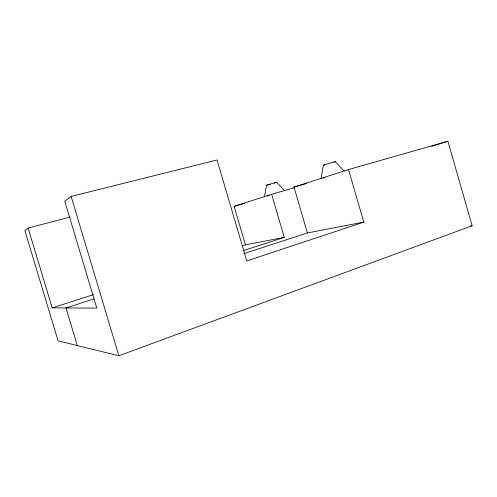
<?xml version="1.0" encoding="UTF-8"?>
<svg xmlns="http://www.w3.org/2000/svg" width="497" height="497" viewBox="0 0 497 497"><rect width="100%" height="100%" fill="white"/><g stroke="black" fill="none" stroke-linecap="round" stroke-linejoin="round"><path stroke-width="0.75" d="M264.808 196.887L264.392 196.967L266.498 185.282L267.914 184.754L276.692 182.262L284.278 190.407M320.894 178.845L323.404 165.215L325.436 164.457L335.282 161.637L344.272 171.216M70.164 217.027L28.155 228.098L24.85 230.533L58.093 340.886L118.864 355.753L472.15 225.75L447.915 141.247L348.534 169.539L294.013 187.083L307.407 232.944L363.792 222.116L348.534 169.539M363.792 222.116L246.779 260.95L217.052 159.978L71.158 196.439L64.759 201.155L96.803 308.097L52.185 307.879L28.155 228.098M276.692 182.262L276.034 182.536M335.357 161.668L334.313 162.084M243.94 253.613L307.407 232.944M271.648 194.284L284.278 237.392L245.425 244.853L234.099 206.367L271.648 194.284L294.783 187.649M94.026 298.883L65.989 307.947L77.308 345.583M242.99 250.737L284.278 237.392M274.195 183.138L275.232 182.803M52.185 307.879L93.436 294.671M242.493 245.791L245.425 244.853M322.87 178.162L324.945 177.51M431.725 146.342L447.915 141.247M267.212 196.035L269.318 195.389M234.099 206.367L244.462 203.385M294.013 187.083L306.624 183.474M269.132 184.642L270.362 184.294M268.063 184.934L266.498 185.282M324.876 164.929L323.404 165.215M470.616 225.98L472.15 225.75M71.158 196.439L118.864 355.753"/></g></svg>
